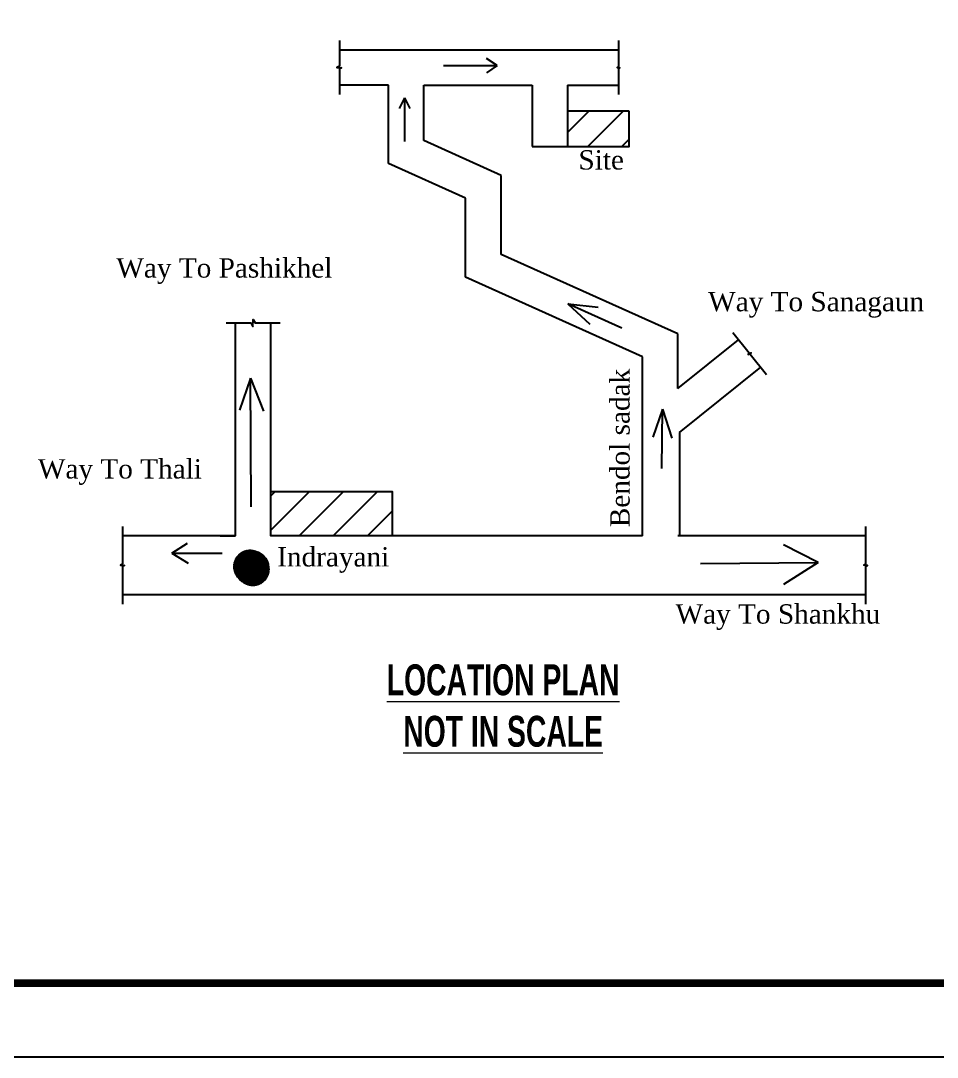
# Model space of a CAD drawing. Header units: inches. Extents: x -5058079 to -5054904, y -3262045 to -3259800.
# Drawn here: x -5056066 to -5055472, y -3262045 to -3261373 of the extents above; entities that cross this region are included whole.
import ezdxf

# ---------------------------------------------------------------- set-up
doc = ezdxf.new("R2010")
doc.units = ezdxf.units.IN
doc.header["$LTSCALE"] = 2
doc.header["$MEASUREMENT"] = 0
doc.linetypes.add('DASHED2', pattern=[0.375, 0.25, -0.125])
doc.layers.get('0').update_dxf_attribs({"linetype": 'CONTINUOUS'})
for name, color, linetype, lineweight in [('A_Title Text', 105, 'CONTINUOUS', 60), ('DW-SEC', 24, 'CONTINUOUS', 25), ('river', 7, 'DASHED2', 25), ('Text-100.w', 254, 'CONTINUOUS', 9)]:
    doc.layers.add(name, color=color, linetype=linetype, lineweight=lineweight)
doc.layers.add('WAll', color=20, linetype='CONTINUOUS')
doc.styles.add('14 INCH', font='times.ttf', dxfattribs={"height": 14})
doc.styles.add('Arial', font='arial.ttf', dxfattribs={"width": 0.8, "height": 12})

msp = doc.modelspace()

# ---------------------------------------------------------------- hatches: boundary and pattern name
at = {"layer": 'A_Title Text'}
h = msp.add_hatch(dxfattribs=at)
h.set_pattern_fill('ANSI31', color=256, scale=1.25)
h.set_pattern_definition([(45, (-5099081.92403, -3244600.73312), (-0.11048543456, 0.11048543456), [])])
h.paths.add_polyline_path([(-5055926.93, -3261727.71, 1), (-5055905.21, -3261727.71, 1)])
at = {"layer": 'DW-SEC'}
h = msp.add_hatch(dxfattribs=at)
h.set_pattern_fill('ANSI31', color=256, scale=125)
h.set_pattern_definition([(45, (-5098894.386, -3244259.557), (-11.0485435, 11.0485435), [])])
h.paths.add_polyline_path([(-5055711.47, -3261431.96), (-5055711.47, -3261454.81), (-5055671.5, -3261454.81), (-5055671.5, -3261431.96)])
h = msp.add_hatch(dxfattribs=at)
h.set_pattern_fill('ANSI31', color=256, scale=125)
h.set_pattern_definition([(45, (-5099081.924, -3244600.733), (-11.0485435, 11.0485435), [])])
h.paths.add_polyline_path([(-5055903.64, -3261678.32), (-5055903.64, -3261707), (-5055825.1, -3261707), (-5055825.1, -3261678.32)])

# ---------------------------------------------------------------- linework, layer by layer
msp.add_lwpolyline([(-5058078.7, -3262044.85), (-5058078.7, -3259799.81), (-5054903.9, -3259799.81), (-5054903.9, -3262044.85)], close=True)
at = {"const_width": 4.8}
msp.add_lwpolyline([(-5054951.9, -3261996.85), (-5054951.9, -3259847.81), (-5057934.7, -3259847.81), (-5057934.7, -3261996.85)], close=True, dxfattribs=at)
at = {"linetype": 'Continuous', "ltscale": 0.5}
msp.add_lwpolyline([(-5055932.58, -3261569.18), (-5055916.53, -3261569.18), (-5055915.24, -3261571.43), (-5055914.99, -3261567.02), (-5055913.68, -3261569.18), (-5055897.64, -3261569.18)], dxfattribs=at)
at = {"layer": 'river', "color": 1, "linetype": 'Continuous', "ltscale": 10}
for p, q in [((-5055859.22, -3261392.25), (-5055678.45, -3261392.25)), ((-5055756.99, -3261402.46), (-5055763.99, -3261397.8)), ((-5055791.82, -3261402.46), (-5055756.99, -3261402.46)), ((-5055756.99, -3261402.46), (-5055763.99, -3261407.11)), ((-5055827.37, -3261415.2), (-5055859.22, -3261415.2)), ((-5055827.37, -3261465.9), (-5055827.37, -3261415.2)), ((-5055804.43, -3261451.07), (-5055804.43, -3261415.2)), ((-5055804.43, -3261415.2), (-5055734.41, -3261415.2)), ((-5055734.41, -3261415.2), (-5055734.41, -3261454.81)), ((-5055711.47, -3261415.2), (-5055711.47, -3261454.81)), ((-5055711.47, -3261415.2), (-5055678.45, -3261415.2)), ((-5055816.96, -3261423.39), (-5055820.39, -3261430.27)), ((-5055816.96, -3261423.39), (-5055816.96, -3261451.59)), ((-5055816.96, -3261423.39), (-5055813.53, -3261430.27)), ((-5055754.48, -3261473.55), (-5055804.43, -3261451.07)), ((-5055734.41, -3261454.81), (-5055711.47, -3261454.81)), ((-5055777.42, -3261488.38), (-5055827.37, -3261465.9)), ((-5055754.48, -3261524.76), (-5055754.48, -3261473.55)), ((-5055777.42, -3261539.6), (-5055777.42, -3261488.38)), ((-5055640.06, -3261576.25), (-5055754.48, -3261524.76)), ((-5055663, -3261591.08), (-5055777.42, -3261539.6)), ((-5055676.23, -3261572.61), (-5055711.34, -3261556.81)), ((-5055711.34, -3261556.81), (-5055691.54, -3261558.86)), ((-5055711.34, -3261556.81), (-5055697.11, -3261569.99)), ((-5055926.58, -3261707), (-5055926.58, -3261569.18)), ((-5055903.64, -3261707), (-5055903.64, -3261569.18)), ((-5055640.06, -3261611.7), (-5055640.06, -3261576.25)), ((-5055640.06, -3261611.7), (-5055600.64, -3261580.01)), ((-5055663, -3261707), (-5055663, -3261591.08)), ((-5055638.86, -3261640.18), (-5055586.26, -3261597.89)), ((-5055916.87, -3261604.87), (-5055923.88, -3261625.58)), ((-5055916.39, -3261688.36), (-5055916.87, -3261604.87)), ((-5055916.87, -3261604.87), (-5055908.42, -3261626.38)), ((-5055649.94, -3261624.93), (-5055656.31, -3261643.25)), ((-5055650.34, -3261663.43), (-5055649.94, -3261624.93)), ((-5055649.94, -3261624.93), (-5055643.88, -3261643.89)), ((-5055638.86, -3261640.18), (-5055638.86, -3261707)), ((-5055926.58, -3261707), (-5055999.69, -3261707)), ((-5055936.45, -3261707), (-5055926.58, -3261707)), ((-5055663, -3261707), (-5055903.64, -3261707)), ((-5055518.28, -3261707), (-5055640.06, -3261707)), ((-5055967.79, -3261718.22), (-5055957.59, -3261711.84)), ((-5055549.19, -3261724.36), (-5055571.65, -3261712.89)), ((-5055967.79, -3261718.22), (-5055957.12, -3261724.75)), ((-5055967.79, -3261718.22), (-5055935.13, -3261718.22)), ((-5055625.34, -3261725), (-5055549.19, -3261724.36)), ((-5055549.19, -3261724.36), (-5055571.65, -3261738.54)), ((-5055518.18, -3261745.23), (-5055999.65, -3261745.23))]:
    msp.add_line(p, q, dxfattribs=at)
for points in [[(-5055859.22, -3261386.25), (-5055859.22, -3261402.76), (-5055860.75, -3261403.6), (-5055857.76, -3261403.85), (-5055859.22, -3261404.57), (-5055859.22, -3261421.2)], [(-5055678.45, -3261386.25), (-5055678.45, -3261403.12), (-5055679.36, -3261403.6), (-5055677.5, -3261403.85), (-5055678.45, -3261404.3), (-5055678.45, -3261421.2)], [(-5055604.4, -3261575.34), (-5055593.86, -3261588.44), (-5055594.42, -3261589.59), (-5055592.52, -3261588.42), (-5055593.07, -3261589.43), (-5055582.5, -3261602.57)], [(-5055999.69, -3261701), (-5055999.69, -3261725.41), (-5056000.91, -3261725.99), (-5055998.4, -3261726.24), (-5055999.69, -3261726.79), (-5055999.69, -3261751.23)], [(-5055518.18, -3261751.23), (-5055518.18, -3261726.82), (-5055517.09, -3261726.24), (-5055519.48, -3261725.99), (-5055518.18, -3261725.11), (-5055518.18, -3261701)]]:
    msp.add_lwpolyline(points, dxfattribs=at)
msp.add_lwpolyline([(-5055825.1, -3261707), (-5055903.64, -3261707), (-5055903.64, -3261678.32), (-5055825.1, -3261678.32)], close=True, dxfattribs=at)
msp.add_circle((-5055916.07, -3261727.71), 10.86, dxfattribs=at)
at = {"layer": 'WAll'}
msp.add_lwpolyline([(-5055671.5, -3261431.96), (-5055711.47, -3261431.96), (-5055711.47, -3261454.81), (-5055671.5, -3261454.81)], close=True, dxfattribs=at)

# ---------------------------------------------------------------- texts
at = {"layer": 'river', "color": 7, "linetype": 'Continuous', "ltscale": 10, "char_height": 12.543, "width": 211.8878, "style": '14 INCH'}
for s, insert, attachment_point in [('Site', (-5055674.9, -3261457.23), 3), ('Way To Pashikhel', (-5056003.68, -3261527.23), 1), ('Way To Sanagaun', (-5055480.48, -3261549.06), 3), ('Way To Thali', (-5056054.49, -3261657.4), 1), ('Indrayani', (-5055899.48, -3261714.38), 1), ('Way To Shankhu', (-5055641.5, -3261751.4), 1)]:
    msp.add_mtext(s, dxfattribs=dict(at, insert=insert, attachment_point=attachment_point))
at = {"layer": 'river', "color": 7, "linetype": 'Continuous', "ltscale": 10, "insert": (-5055671.05, -3261701.47), "char_height": 12.543, "width": 211.8878, "attachment_point": 7, "rotation": 90, "style": '14 INCH'}
msp.add_mtext('Bendol sadak', dxfattribs=at)
at = {"layer": 'Text-100.w', "insert": (-5055753.16, -3261790.33), "char_height": 20, "width": 569.1024, "attachment_point": 2, "style": 'Arial'}
msp.add_mtext('\\A1;{\\fArial Narrow|b1|i0|c0|p34;\\LLOCATION PLAN \\PNOT IN SCALE\\H1.02132x; }', dxfattribs=at)

doc.saveas('drawing.dxf')
